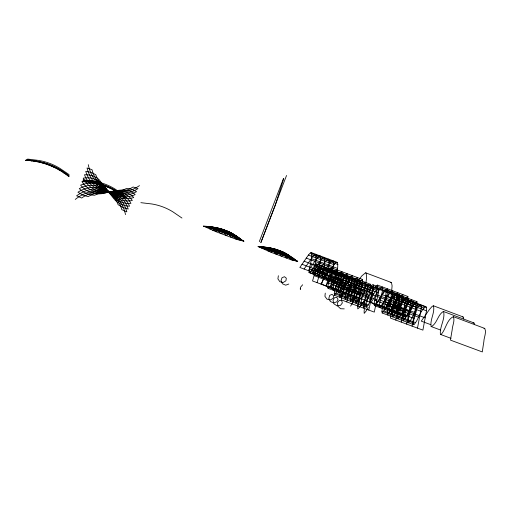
<?xml version="1.0" encoding="UTF-8"?>
<svg xmlns="http://www.w3.org/2000/svg" width="511" height="511" viewBox="0 0 511 511"><rect width="100%" height="100%" fill="white"/><g stroke="black" fill="none" stroke-linecap="round" stroke-linejoin="round"><path stroke-width="0.77" d="M413.853 324.74L382.171 312.981C387.025 307.577 387.887 299.254 393.706 294.617L394.524 295.352L394.262 298.775L390.353 318.059L422.897 330.125L426.487 310.829L426.653 307.379L425.74 306.613C419.665 310.988 418.892 319.503 413.853 324.74L413.348 322.92C413.974 315.804 418.458 308.848 416.944 301.688C411.515 305.322 410.761 313.339 405.306 317.069L404.635 315.677L407.855 300.129L407.893 296.489L377.546 285.106L374.933 287.029L365.953 300.736L395.853 311.863L405.127 298.341L407.893 296.489M316.737 266.257L316.794 264.078L315.907 264.04L309.864 272.695L309.008 272.567C309.366 265.892 312.432 259.384 311.582 252.677L310.343 252.939L308.401 255.059L299.848 267.457L325.194 276.924L334.092 264.711L336.142 262.641L337.484 262.43C338.678 269.112 335.561 275.716 335.414 282.417L336.359 282.577L340.805 276.189L342.651 274.062L343.628 274.132C343.654 279.971 340.907 285.419 339.617 291.034L312.553 280.967L316.737 266.257L343.641 276.336M405.306 317.069L374.518 305.623L373.943 304.262L377.393 288.721L377.546 285.106M94.088 183.079L94.126 182.325L88.473 181.584L82.852 180.964L82.635 181.699C98.112 182.286 113.04 187.818 125.08 197.572L124.646 196.601C115.601 189.798 105.464 184.069 94.126 182.325M359.322 299.976L328.094 288.364C332.948 284.033 333.83 276.611 338.672 272.35C339.611 280.207 333.862 287.469 334.379 295.249L366.528 307.181C365.627 299.427 371.701 292.043 370.334 284.218C365.244 288.223 364.432 295.882 359.322 299.976L358.799 298.628L362.363 283.094L362.567 279.485L331.792 267.943L329.416 269.974L320.889 283.975L351.204 295.249L360.038 281.446L362.567 279.485M328.094 288.364L327.666 287.048L331.473 271.526L331.792 267.943M345.379 276.515L346.049 277.198L345.647 280.596L341.246 299.855L374.282 312.106L378.351 292.829L378.664 289.411L377.891 288.689L345.379 276.515C339.962 281.555 338.94 289.59 334.379 295.249M325.271 293.129L324.926 296.316L326.989 299.159L330.406 299.919L333.166 298.335L333.702 295.786L332.035 294.355L329.723 295.339L328.809 298.335L330.355 301.522L333.683 302.921L336.851 301.822L338.039 299.286L336.8 297.383L334.424 297.747L333 300.436L333.958 303.847L337.062 305.859L340.537 305.342L342.364 302.946L341.667 300.66L339.349 300.398L337.484 302.659L337.828 306.166L340.582 308.74L344.248 308.868M391.611 291.532L392.09 285.834L391.503 282.672A7.901 2.414 -69.7 0 0 390.819 282.366L390.212 282.538M382.171 312.981C381.085 305.252 387.312 297.798 385.741 289.993C380.529 293.876 379.743 301.65 374.518 305.623M278.367 275.736L277.907 278.897L279.887 281.727L283.235 282.462L285.905 280.826L286.326 278.214L284.506 276.719L282.046 277.658L281.012 280.635L282.462 283.803L285.713 285.176L288.804 284.039M88.346 182.325L88.473 181.584M417.493 328.126L421.134 308.829L421.32 305.386L420.425 304.62C414.389 309.04 413.603 317.523 408.596 322.792L408.11 320.978C408.755 313.856 413.22 306.913 411.764 299.746C406.373 303.425 405.613 311.397 400.19 315.172L399.545 313.786L402.796 298.239L402.853 294.598L400.113 296.463L390.883 310.011M412.083 326.12L415.782 306.824L415.98 303.387L415.098 302.627C409.107 307.092 408.308 315.543 403.326 320.838C401.991 313.128 408.43 305.578 406.577 297.804C401.218 301.522 400.458 309.455 395.073 313.269L394.441 311.889L397.73 296.342L397.807 292.707L395.092 294.579L385.914 308.165M406.667 324.108L410.416 304.818L410.627 301.381L409.765 300.628C403.811 305.137 403 313.556 398.05 318.877C396.779 311.167 403.166 303.643 401.378 295.856C396.057 299.612 395.29 307.507 389.944 311.359L389.325 309.985L392.659 294.438L392.755 290.81L390.065 292.694L380.938 306.313M401.237 322.096L405.038 302.806L405.268 299.376L404.418 298.628C398.51 303.183 397.686 311.569 392.767 316.916C391.554 309.193 397.89 301.694 396.172 293.902C390.889 297.702 390.117 305.559 384.809 309.455L384.208 308.082L387.581 292.535L387.696 288.913L385.032 290.81L375.949 304.454M395.801 320.084L399.653 300.794L399.902 297.364L399.072 296.623C393.202 301.222 392.359 309.577 387.472 314.955C386.322 307.226 392.608 299.753 390.96 291.947C385.716 295.792 384.936 303.604 379.667 307.539L379.079 306.172L382.49 290.631L382.624 287.01L379.986 288.919L370.954 302.601M368.801 310.068L372.928 290.797L373.247 287.38L372.493 286.671C366.847 291.487 365.921 299.682 361.194 305.201C360.351 297.447 366.374 290.082 365.078 282.251C360.025 286.301 359.207 293.914 354.136 298.047L353.625 296.706L357.234 281.171L357.457 277.569L354.953 279.543L346.171 293.378M363.308 308.037L367.486 288.766L367.824 285.355L367.09 284.646C361.488 289.507 360.542 297.67 355.848 303.215C355.068 295.454 361.041 288.115 359.814 280.277C354.806 284.365 353.97 291.947 348.943 296.118L348.451 294.783L352.098 279.249L352.341 275.653L349.863 277.633L341.131 291.5M357.802 305.993L362.043 286.728L362.395 283.318L361.673 282.615C356.122 287.527 355.158 295.658 350.489 301.228C349.78 293.461 355.694 286.141 354.545 278.297C349.575 282.436 348.732 289.973 343.743 294.183L343.271 292.854L346.956 277.32L347.218 273.73L344.765 275.723L336.078 289.622M352.296 303.949L356.589 284.684L356.959 281.28L356.25 280.584C350.744 285.54 349.76 293.64 345.129 299.242C344.484 291.468 350.342 284.167 349.262 276.317C344.331 280.494 343.481 288 338.538 292.247L338.078 290.925L341.802 275.391L342.083 271.801L339.655 273.813L331.026 287.744M346.771 301.905L351.121 282.64L351.511 279.242L350.821 278.552C345.359 283.548 344.35 291.615 339.758 297.249C339.176 289.469 344.982 282.187 343.973 274.337C339.087 278.559 338.218 286.019 333.319 290.312L332.872 288.99L336.64 273.462L336.941 269.872L334.539 271.897L325.961 285.86M395.923 311.742L399.142 299.753L399.576 295.249A4.969 1.578 -69.8 0 0 399.206 294.63L398.293 294.745M283.746 178.633L275.135 205.69L260.853 242.642L286.537 175.484M330.623 287.693L333.728 277.122L334.699 272.983L334.705 270.792L333.76 270.728L331.939 272.868L327.551 279.293L326.638 279.14C326.848 272.452 329.953 265.88 328.873 259.186L327.57 259.416L325.552 261.498L316.769 273.775M335.12 289.367C336.423 283.746 339.163 278.297 339.17 272.465L338.212 272.395L336.379 274.528L331.958 280.935L331.026 280.782C331.205 274.088 334.315 267.496 333.178 260.808L331.856 261.032L329.825 263.108L320.985 275.352M326.114 286.013L329.237 275.442L330.215 271.303L330.24 269.118L329.308 269.061L327.5 271.207L323.137 277.645L322.237 277.499C322.486 270.817 325.577 264.257 324.555 257.563L323.271 257.8L321.272 259.895L312.547 272.203M321.598 284.333L324.734 273.762L325.763 267.438L324.849 267.387L323.054 269.546L318.717 275.997L317.836 275.857C318.117 269.176 321.202 262.635 320.237 255.941L318.966 256.183L316.986 258.285L308.318 270.619M317.082 282.653L320.231 272.082L321.278 265.758L320.378 265.714L318.602 267.879L314.291 274.343L313.422 274.215C313.741 267.534 316.82 261.006 315.913 254.312L314.661 254.561L312.694 256.669L304.09 269.041M259.313 241.62L283.433 178.563M366.528 307.181C371.293 301.694 372.2 293.467 377.891 288.689M350.635 306.121L356.582 295.071L358.396 292.739L359.68 292.337C360.772 297.907 357.323 303.272 357.757 308.874C360.76 307.079 361.456 302.934 364.682 301.452C365.972 305.354 363.551 309.379 364.202 313.377L366.068 311.122L368.188 307.29M63.971 173.203L64.475 172.603L69.145 175.835L68.71 176.487C56.446 166.605 41.276 160.984 25.55 160.345L26.655 159.937C40.094 160.786 53.598 164.363 64.475 172.603M302.653 284.78L300.506 287.271L300.532 289.437L300.181 288.894M59.11 169.984L59.691 169.428M53.968 167.154L54.632 166.643M48.564 164.829L49.312 164.357M75.238 199.424C93.436 185.052 119.983 186.905 126.856 211.854L121.822 209.67C116.406 190.207 95.365 180.932 77.947 192.2L82.782 195.074L88.16 196.646C101.644 188.24 122.953 189.849 129.564 206.22C124.901 205.997 120.341 204.394 116.61 201.583C112.682 198.415 111.066 193.196 107.016 190.003C100.469 182.593 89.419 181.737 80.604 185.116C86.838 193.088 98.093 196.026 107.419 192.206C116.649 190.916 127.392 186.911 135.147 194.621C118.974 201.922 101.044 190.45 95.768 174.711L91.035 172.399L85.765 171.345C91.756 192.021 115.946 197.546 133.09 186.988L138.015 188.648C116.106 201.883 93.091 188.572 88.269 164.651M42.95 163.028L43.786 162.581M139.471 185.621C119.255 199.424 93.36 192.986 87.023 167.985L92.018 169.684C96.835 189.025 118.015 201.839 136.571 191.651L131.915 189.357L126.702 188.361C111.705 196.109 90.715 191.778 84.487 174.736C88.991 174.558 93.551 175.643 97.339 178.115C101.593 181.162 102.781 187.02 107.067 190.271C113.57 197.802 124.314 200.395 133.729 197.565C127.284 189.92 116.336 189.619 107.47 192.494C97.665 194.608 87.272 190.028 81.913 181.622C90.964 178.927 101.44 181.878 106.965 189.741C111.941 198.025 120.909 204.406 130.937 203.365C124.071 190.149 106.646 189.421 94.605 195.259C88.888 195.061 83.363 192.628 79.282 188.642C94.196 180.057 112.72 189.179 118.118 204.7L122.902 207.498L128.204 209.05C121.79 188.783 97.033 186.822 81.703 198.032L76.599 195.796C96.541 181.514 120.443 190.635 125.521 214.633M37.188 161.77L38.108 161.342M473.129 323.08L474.202 323.086L474.674 324.702M31.356 160.997L32.365 160.582M271.066 252.313C280.775 246.558 289.935 256.72 297.728 261.364L291.244 259.863L271.066 252.313L258.061 246.519C271.373 247.043 285.061 250.697 294.515 260.616C286.083 250.946 272.331 247.196 259.837 246.96C272.363 247.062 285.125 251.425 294.406 259.888L293.391 258.298C283.247 253.954 272.785 247.541 261.6 247.394C272.433 247.126 283.088 251.169 291.104 258.432L290.216 256.522M215.776 231.636C226.188 226.411 235.686 236.05 243.881 241.211L236.293 239.308L215.776 231.636L203.557 226.124C217.462 226.75 231.866 230.87 242.01 240.745C232.23 231.675 218.944 226.597 205.607 226.667C218.363 226.699 231.202 231.362 240.745 239.812L239.467 238.113C229.733 231.509 218.548 226.993 206.572 227.484L208.993 226.705C218.625 231.298 229.528 233.329 238.222 239.793L233.105 234.338C225.415 232.23 217.929 228.232 209.619 228.858L212.135 227.734L214.454 227.395C220.931 229.056 227.504 231.304 231.176 237.391L233.693 236.631L237.736 237.315L240.125 240.272L235.814 236.823L228.168 231.892L225.958 231.885L220.918 233.559L218.254 230.857L212.685 230.244L217.635 228.545L220.701 230.18L223.543 232.46L226.054 235.475L228.685 234.383L231.029 234.051L236.293 239.308M483.987 328.445L484.741 328.42C486.772 332.431 483.866 337.56 483.821 341.859A219.162 106.946 -67.5 0 0 482.314 351.932L450.472 340.128A220.49 99.364 -67.7 0 1 452.146 330.061C452.273 325.756 455.154 320.742 453.353 316.66C446.755 319.688 445.937 328.95 441.395 334.175A2.823 1.035 -70.3 0 1 440.38 334.239C439.569 326.625 445.343 319.26 443.618 311.627L443.35 311.455C437.793 314.712 437.161 323.303 431.469 326.599L431.131 326.529C429.757 319.79 435.187 312.585 433.449 305.795L432.153 306.37L429.393 309.545L421.281 321.138L430.805 324.683M110.389 191.874C99.396 194.25 88.256 187.92 83.204 178.167C92.823 176.231 102.494 181.52 107.016 190.003C112.624 197.987 122.653 202.49 132.33 200.478C127.546 193.605 118.776 190.149 110.587 191.829M336.864 273.557L341.597 275.691L337.662 275.416C335.842 268.569 326.989 271.086 321.834 269.712L325.686 269.584L330.873 270.575L332.878 273.628L336.864 273.557L340.684 274.254L329.493 270.012L320.378 269.386C326.938 269.016 333.517 270.811 339.579 273.206L335.868 272.184L328.081 271.833L327.053 270.249L325.686 269.584L318.902 269.061C326.829 269.917 338.327 268.99 342.44 277.205L323.284 270.032L317.42 268.729L329.493 270.012L338.263 272.638M462.627 316.954L463.49 317.337L463.707 318.992M203.557 226.124L211.656 228.257L218.504 228.474L221.87 229.094L231.892 233.444L237.628 238.42L236.484 236.401C226.993 233.31 217.782 226.897 207.645 227.197C216.811 226.948 225.862 229.867 233.367 235.015L234.543 237.04L230.103 233.942L228.653 232.281L225.217 231.739L221.582 231.968L220.203 229.861L218.504 228.474L213.132 227.44L209.663 227.727L215.061 228.308L216.626 230.116L223.665 230.148L226.533 233.821L230.103 233.942L231.477 235.673L243.881 241.211M258.061 246.519C264.161 249.47 271.513 247.024 277.364 250.269C284.199 252.76 290.74 255.998 296.131 260.993C294.298 258.56 291.57 256.854 288.447 257.122C281.88 254.165 275.084 251.118 267.777 250.85L272.165 248.972L274.1 248.883L284.231 252.677M323.284 270.032L327.053 270.249L332.016 271.743M287.386 254.67C279.919 252.619 272.593 248.761 264.513 249.394L266.755 248.18L268.792 247.752C275.486 249.483 282.219 251.866 286.211 257.978L288.447 257.122L292.886 260.24L290.286 257.218L282.526 252.255L280.603 252.351L276.119 254.203C272.893 250.377 268.058 248.557 263.414 247.075L261.274 247.95C268.792 247.503 276.802 249.432 281.171 256.094L285.592 254.484L291.244 259.863M140.87 202.669L151.965 203.991A57.941 57.181 -23.7 0 1 172.839 211.81L181.954 218.044M83.178 179.878L94.19 181.207A57.392 56.542 -6.1 0 1 114.937 188.981L124.007 195.164M82.782 181.207C98.099 181.788 112.874 187.262 124.793 196.92M82.705 181.45C98.106 182.037 112.957 187.537 124.933 197.246M27.581 159.068L38.766 160.441A58.254 57.079 4 0 1 59.851 168.343L69.081 174.602M26.291 160.071C41.857 160.703 56.862 166.267 68.998 176.052M25.92 160.205C41.57 160.844 56.657 166.433 68.857 176.269M334.117 293.499L366.17 305.406M381.762 311.193L413.348 322.92M440.629 334.481L450.964 338.314M309.864 272.695L336.359 282.577M309.008 272.567L335.414 282.417M336.826 283.471L368.75 295.377M384.278 301.171L415.743 312.904M332.354 282.347L363.775 294.061M379.06 299.765L410.033 311.314M314.15 275.653L341.163 285.732M344.024 287.597L376.85 299.836M392.812 305.789L425.152 317.842M328.535 283.005L359.584 294.572M374.697 300.206L405.319 311.614M338.71 287.45L370.986 299.472M386.686 305.322L418.49 317.171M329.787 286.697L361.117 298.36M376.364 304.032L407.254 315.53M335.127 289.111L367.102 301.005M414.178 318.519L369.427 301.886L372.755 289.878L373.286 285.394A4.989 1.45 -69.8 0 0 372.96 284.787C369.823 284.512 366.54 295.499 364.503 292.822C364.458 286.256 367.613 279.606 366.106 273.123A7.933 2.229 -69.6 0 0 365.48 272.836L361.826 275.895L353.178 287.176L364.867 291.545M327.666 287.048L358.799 298.628M373.943 304.262L404.635 315.677M431.131 326.529L440.693 330.08M336.008 293.084L368.239 305.061M383.921 310.886L415.679 322.684M433.449 305.795L463.17 316.941M306.172 258.081L331.76 267.681M372.96 284.787L399.206 294.63M316.794 264.078L343.628 274.132M443.35 311.455L473.908 322.907M338.672 272.35L370.334 284.218M385.741 289.993L416.944 301.688M315.907 264.04L342.651 274.062M329.416 269.974L360.038 281.446M374.933 287.029L405.127 298.341M453.353 316.66L484.741 328.42M337.381 273.353L368.948 285.183M384.31 290.931L415.424 302.589M338.959 274.068L370.718 285.962M386.169 291.749L417.468 303.477M393.706 294.617L425.74 306.613M304.019 261.172L329.518 270.721M331.473 271.526L362.363 283.094M377.393 288.721L407.855 300.129M310.477 263.759L336.698 273.577M346.049 277.198L378.664 289.411M394.524 295.352L426.653 307.379M314.144 266.205L340.805 276.189M211.656 228.257L231.477 235.673M265.081 248.25L284.582 255.551L297.728 261.364M343.833 277.971L376.249 290.101M392.014 296.003L423.958 307.961M301.95 264.244L327.372 273.749M345.647 280.596L378.351 292.829M394.262 298.775L426.487 310.829M338.282 278.061L370.136 289.973M385.633 295.767L417.027 307.507M335.146 277.058L366.636 288.83M381.96 294.56L413.003 306.166M315.721 270.396L342.689 280.475M311.857 269.821L338.435 279.753M309.436 269.01L335.753 278.84M330.061 277.32L373.88 293.697M376.122 294.528L421.466 311.474M325.13 277.013L355.592 288.389M370.418 293.921L400.464 305.137M365.723 272.848L391.081 282.391M311.582 252.677L337.484 262.43M310.343 252.939L336.142 262.641M311.882 254.734L337.899 264.513M308.401 255.059L334.092 264.711M311.442 258.623L337.56 268.422M276.081 252.721L277.952 253.961M285.7 253.603L287.834 256.988L283.464 253.922L282.276 252.37L278.648 251.757L274.848 251.904L273.717 249.905L272.286 248.627L267.004 247.611L263.35 247.822L268.665 248.384L269.968 250.077L277.364 250.269L279.721 253.731L283.464 253.922L284.582 255.551M120.059 193.407L120.424 194.333M115.365 190.277L115.652 191.152M110.382 187.537L110.6 188.367M105.151 185.282L105.285 186.081M99.715 183.538L99.76 184.311"/></g></svg>
